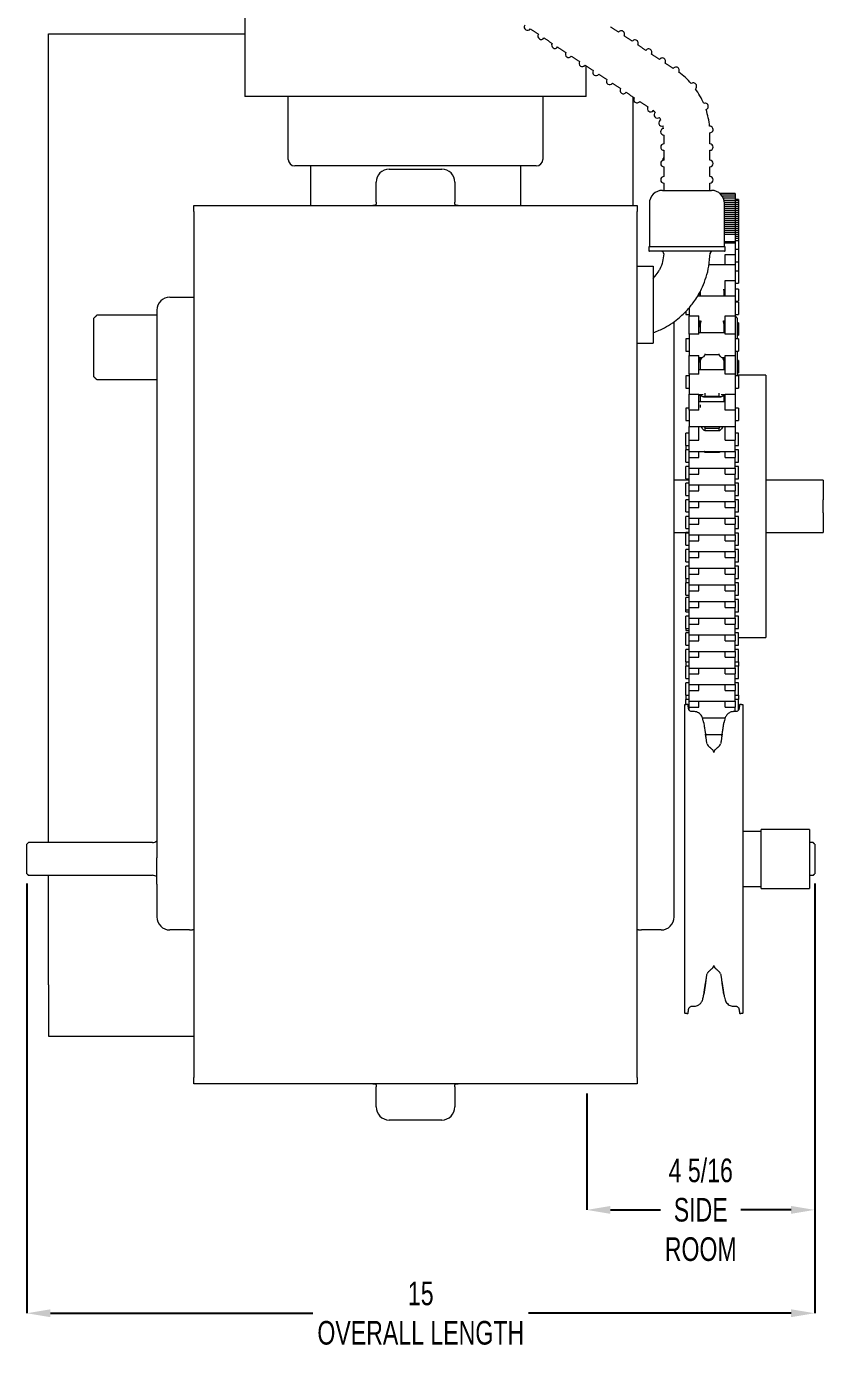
# Model space of a CAD drawing. Header units: inches. Extents: x 2.2 to 25.3, y 6.2 to 20.3.
# Drawn here: x 2.23 to 7.28, y 6.38 to 14.9 of the extents above; entities that cross this region are included whole.
import ezdxf

# ---------------------------------------------------------------- set-up
doc = ezdxf.new("R2010")
doc.units = ezdxf.units.IN
doc.header["$MEASUREMENT"] = 0
doc.header["$PDSIZE"] = -1
doc.layers.add('DIM', color=1, linetype='Continuous')
doc.styles.add('SLDTEXTSTYLE0', font='ARIAL.TTF', dxfattribs={"width": 0.7})
doc.dimstyles.new('SLDDIMSTYLE0', dxfattribs={"dimtxt": 0.15, "dimasz": 0.15, "dimexe": 0, "dimexo": 0.0625, "dimgap": 0.0375, "dimtad": 0, "dimtih": 1, "dimtoh": 1, "dimdec": 3, "dimlfac": 3, "dimrnd": 1e-09, "dimzin": 12, "dimdsep": 46, "dimtxsty": 'SLDTEXTSTYLE0', "dimsah": 1, "dimcen": 0.09, "dimadec": 0, "dimazin": 0, "dimtfac": 1, "dimtdec": 3, "dimtofl": 0, "dimtmove": 0, "dimatfit": 3, "dimfxl": 0, "dimtolj": 1, "dimtzin": 12, "dimarcsym": 0})

# ---------------------------------------------------------------- blocks, each defined once
blk = doc.blocks.new('*D6')
at = {"color": 0, "linetype": 'ByBlock', "lineweight": -2}
for p, q in [((2.2275, 9.4558), (2.2275, 6.727)), ((7.2275, 9.4558), (7.2275, 6.727)), ((2.3775, 6.727), (4.0433, 6.727)), ((7.0775, 6.727), (5.4118, 6.727))]:
    blk.add_line(p, q, dxfattribs=at)
at = {"color": 0, "linetype": 'ByBlock'}
for points in [[(2.2275, 6.727), (2.3775, 6.752), (2.3775, 6.702)], [(7.2275, 6.727), (7.0775, 6.752), (7.0775, 6.702)]]:
    blk.add_solid(points, dxfattribs=at)
at = {"layer": 'DEFPOINTS', "color": 0, "linetype": 'ByBlock'}
for p in [(2.2275, 9.5183), (7.2275, 9.5183)]:
    blk.add_point(p, dxfattribs=at)
at = {"color": 0, "linetype": 'ByBlock', "insert": (4.7275, 6.727), "char_height": 0.15, "attachment_point": 5, "style": 'SLDTEXTSTYLE0'}
blk.add_mtext('15\\POVERALL LENGTH', dxfattribs=at)
blk = doc.blocks.new('*D7')
at = {"color": 0, "linetype": 'ByBlock', "lineweight": -2}
for p, q in [((7.2275, 9.4558), (7.2275, 7.3833)), ((5.7813, 8.1232), (5.7813, 7.3833)), ((5.9313, 7.3833), (6.2501, 7.3833)), ((7.0775, 7.3833), (6.7588, 7.3833))]:
    blk.add_line(p, q, dxfattribs=at)
at = {"color": 0, "linetype": 'ByBlock'}
for points in [[(5.7813, 7.3833), (5.9313, 7.4083), (5.9313, 7.3583)], [(7.2275, 7.3833), (7.0775, 7.4083), (7.0775, 7.3583)]]:
    blk.add_solid(points, dxfattribs=at)
at = {"layer": 'DEFPOINTS', "color": 0, "linetype": 'ByBlock'}
for p in [(7.2275, 9.5183), (5.7813, 8.1857)]:
    blk.add_point(p, dxfattribs=at)
at = {"color": 0, "linetype": 'ByBlock', "insert": (6.5044, 7.3833), "char_height": 0.15, "attachment_point": 5, "style": 'SLDTEXTSTYLE0'}
blk.add_mtext('4 5/16\\PSIDE\\PROOM', dxfattribs=at)

msp = doc.modelspace()

# ---------------------------------------------------------------- linework, layer by layer
at = {"color": 7, "linetype": 'Continuous', "lineweight": 15}
for p, q in [((2.364681, 14.852349), (3.611514, 14.852349)), ((2.364681, 9.716308), (2.364681, 14.852349)), ((5.778181, 14.455516), (3.611514, 14.455516)), ((3.885925, 14.055516), (3.885925, 14.455516)), ((5.502591, 14.455516), (5.502591, 14.055516)), ((6.073014, 14.453217), (6.073014, 13.763299)), ((5.460925, 14.013849), (3.927591, 14.013849)), ((4.028181, 14.013849), (4.028181, 13.763299)), ((4.527491, 13.993299), (4.860825, 13.993299)), ((5.361514, 14.013849), (5.361514, 13.763299)), ((4.444158, 13.783299), (4.444158, 13.909966)), ((4.944158, 13.909966), (4.944158, 13.783299)), ((6.261825, 13.858716), (6.416825, 13.858716)), ((6.416825, 13.858716), (6.571825, 13.858716)), ((6.722514, 13.838754), (6.722514, 13.833551)), ((6.722514, 13.833551), (6.722514, 13.820783)), ((6.722514, 13.820783), (6.722514, 13.808015)), ((6.722514, 13.808015), (6.722514, 13.794385)), ((3.287908, 13.723366), (3.287908, 13.763299)), ((3.287908, 13.763299), (3.327841, 13.763299)), ((3.287908, 13.723366), (3.287908, 8.224199)), ((3.327841, 13.763299), (6.060475, 13.763299)), ((6.060475, 13.763299), (6.100408, 13.763299)), ((6.100408, 13.763299), (6.100408, 13.723366)), ((6.100408, 8.224199), (6.100408, 13.723366)), ((6.722514, 13.795247), (6.722514, 13.781617)), ((6.722514, 13.782479), (6.722514, 13.768849)), ((6.722514, 13.769711), (6.722514, 13.756081)), ((6.722514, 13.756943), (6.722514, 13.743313)), ((6.722514, 13.744175), (6.722514, 13.730545)), ((6.722514, 13.731407), (6.722514, 13.717777)), ((6.722514, 13.718639), (6.722514, 13.705008)), ((6.743181, 13.799587), (6.743181, 13.794385)), ((6.743181, 13.794385), (6.743181, 13.781617)), ((6.743181, 13.781617), (6.743181, 13.768849)), ((6.743181, 13.768849), (6.743181, 13.756081)), ((6.743181, 13.756081), (6.743181, 13.743313)), ((6.743181, 13.743313), (6.743181, 13.730545)), ((6.743181, 13.730545), (6.743181, 13.717777)), ((6.743181, 13.717777), (6.743181, 13.705008)), ((6.722514, 13.705871), (6.722514, 13.692241)), ((6.722514, 13.693103), (6.722514, 13.679473)), ((6.722514, 13.680335), (6.722514, 13.666704)), ((6.722514, 13.667567), (6.722514, 13.653936)), ((6.722514, 13.654799), (6.722514, 13.641168)), ((6.722514, 13.642031), (6.722514, 13.6284)), ((6.743181, 13.705008), (6.743181, 13.692241)), ((6.743181, 13.692241), (6.743181, 13.679473)), ((6.743181, 13.679473), (6.743181, 13.666704)), ((6.743181, 13.666704), (6.743181, 13.653936)), ((6.743181, 13.653936), (6.743181, 13.641168)), ((6.743181, 13.641168), (6.743181, 13.6284)), ((6.722514, 13.629263), (6.722514, 13.615632)), ((6.722514, 13.616495), (6.722514, 13.602864)), ((6.722514, 13.603727), (6.722514, 13.590096)), ((6.722514, 13.590959), (6.722514, 13.577328)), ((6.722514, 13.578191), (6.722514, 13.534793)), ((6.743181, 13.6284), (6.743181, 13.615632)), ((6.743181, 13.615632), (6.743181, 13.602864)), ((6.743181, 13.602864), (6.743181, 13.590096)), ((6.743181, 13.590096), (6.743181, 13.577328)), ((6.743181, 13.577328), (6.743181, 13.56456)), ((6.743181, 13.56456), (6.743181, 13.551792)), ((6.743181, 13.551792), (6.743181, 13.539024)), ((6.178491, 13.502049), (6.655158, 13.502049)), ((6.416825, 13.472049), (6.178491, 13.472049)), ((6.655158, 13.472049), (6.416825, 13.472049)), ((6.659847, 13.534793), (6.722514, 13.534793)), ((6.659847, 13.522212), (6.659847, 13.534793)), ((6.722514, 13.534793), (6.722514, 13.522212)), ((6.722514, 13.522212), (6.722514, 13.450851)), ((6.743181, 13.539024), (6.743181, 13.483046)), ((6.743181, 13.483046), (6.743181, 13.405046)), ((6.201825, 13.376192), (6.201825, 12.888716)), ((6.659847, 13.450851), (6.722514, 13.450851)), ((6.659847, 13.385592), (6.659847, 13.450851)), ((6.722514, 13.450851), (6.722514, 13.385592)), ((6.722514, 13.385592), (6.722514, 13.285326)), ((6.743181, 13.405046), (6.743181, 13.346425)), ((6.743181, 13.346425), (6.743181, 13.268425)), ((6.500181, 13.195998), (6.500181, 13.216683)), ((6.653181, 13.195998), (6.653181, 13.229258)), ((6.659847, 13.285326), (6.722514, 13.285326)), ((6.659847, 13.186702), (6.659847, 13.285326)), ((6.722514, 13.285326), (6.722514, 13.186702)), ((6.743181, 13.231973), (6.743181, 13.153973)), ((3.135825, 13.180349), (3.287908, 13.180349)), ((6.493181, 13.186702), (6.484235, 13.186702)), ((6.493181, 13.186702), (6.493181, 13.20242)), ((6.500181, 13.195998), (6.500181, 13.187195)), ((6.653181, 13.187195), (6.653181, 13.195998)), ((6.722514, 13.186702), (6.659847, 13.186702)), ((6.722514, 13.186702), (6.722514, 13.061078)), ((6.743181, 13.148029), (6.743181, 13.070029)), ((2.653181, 12.67485), (2.653181, 13.046849)), ((3.052491, 13.097016), (3.052491, 12.119549)), ((6.409847, 13.089195), (6.409847, 13.070029)), ((6.430514, 13.112101), (6.430514, 13.061078)), ((6.430514, 13.061078), (6.493181, 13.061078)), ((6.430514, 12.945365), (6.430514, 13.061078)), ((6.493181, 12.945365), (6.493181, 13.061078)), ((6.659847, 13.061078), (6.722514, 13.061078)), ((6.659847, 12.945365), (6.659847, 13.061078)), ((6.722514, 13.061078), (6.722514, 12.945365)), ((6.736514, 13.046849), (6.736514, 12.915256)), ((6.335825, 12.702883), (6.335825, 13.025286)), ((6.500181, 12.99054), (6.500181, 13.030862)), ((6.500181, 12.99054), (6.500181, 12.954423)), ((6.653181, 12.99054), (6.653181, 13.030862)), ((6.653181, 12.954423), (6.653181, 12.99054)), ((6.743181, 13.01709), (6.743181, 12.93909)), ((6.409847, 12.915256), (6.409847, 12.837256)), ((6.493181, 12.945365), (6.430514, 12.945365)), ((6.430514, 12.945365), (6.430514, 12.809075)), ((6.722514, 12.945365), (6.659847, 12.945365)), ((6.722514, 12.945365), (6.722514, 12.809075)), ((6.743181, 12.915256), (6.743181, 12.837256)), ((6.430514, 12.809075), (6.493181, 12.809075)), ((6.430514, 12.692254), (6.430514, 12.809075)), ((6.493181, 12.692254), (6.493181, 12.809075)), ((6.500181, 12.764982), (6.500181, 12.798089)), ((6.531514, 12.813517), (6.531514, 12.8193)), ((6.621847, 12.813517), (6.531514, 12.813517)), ((6.621847, 12.813517), (6.621847, 12.8193)), ((6.653181, 12.764982), (6.653181, 12.798089)), ((6.659847, 12.809075), (6.722514, 12.809075)), ((6.659847, 12.692254), (6.659847, 12.809075)), ((6.722514, 12.809075), (6.722514, 12.692254)), ((6.736514, 12.837256), (6.736514, 12.680253)), ((6.335825, 11.357049), (6.335825, 12.702883)), ((6.500181, 12.764982), (6.500181, 12.71942)), ((6.653181, 12.71942), (6.653181, 12.764982)), ((6.743181, 12.777728), (6.743181, 12.699728)), ((3.052491, 12.654392), (2.673181, 12.654392)), ((6.409847, 12.680253), (6.409847, 12.602253)), ((6.493181, 12.692254), (6.430514, 12.692254)), ((6.430514, 12.692254), (6.430514, 12.56412)), ((6.722514, 12.692254), (6.659847, 12.692254)), ((6.722514, 12.692254), (6.722514, 12.56412)), ((6.743181, 12.680253), (6.743181, 12.602253)), ((6.916848, 12.685683), (6.916848, 12.532506)), ((6.430514, 12.56412), (6.493181, 12.56412)), ((6.430514, 12.462323), (6.430514, 12.56412)), ((6.493181, 12.462323), (6.493181, 12.56412)), ((6.500181, 12.553665), (6.500181, 12.563086)), ((6.500181, 12.553665), (6.500181, 12.51464)), ((6.531514, 12.548307), (6.531514, 12.571232)), ((6.621847, 12.548307), (6.531514, 12.548307)), ((6.621847, 12.548307), (6.621847, 12.571232)), ((6.653181, 12.553665), (6.653181, 12.563086)), ((6.653181, 12.51464), (6.653181, 12.553665)), ((6.659847, 12.56412), (6.722514, 12.56412)), ((6.659847, 12.462323), (6.659847, 12.56412)), ((6.722514, 12.56412), (6.722514, 12.462323)), ((6.916848, 12.532506), (6.916848, 11.019016)), ((6.409847, 12.475473), (6.409847, 12.397473)), ((6.493181, 12.462323), (6.430514, 12.462323)), ((6.430514, 12.462323), (6.430514, 12.358307)), ((6.500181, 12.496452), (6.500181, 12.479292)), ((6.722514, 12.462323), (6.659847, 12.462323)), ((6.722514, 12.462323), (6.722514, 12.358307)), ((6.743181, 12.475473), (6.743181, 12.397473)), ((6.430514, 12.271559), (6.430514, 12.358307)), ((6.493181, 12.271559), (6.493181, 12.358307)), ((6.500181, 12.358307), (6.500181, 12.356032)), ((6.653181, 12.356032), (6.653181, 12.358307)), ((6.659847, 12.271559), (6.659847, 12.358307)), ((6.722514, 12.358307), (6.722514, 12.271559)), ((6.409847, 12.238865), (6.409847, 12.316865)), ((6.430514, 12.271559), (6.493181, 12.271559)), ((6.430514, 12.199698), (6.430514, 12.271559)), ((6.531514, 12.330324), (6.531514, 12.347388)), ((6.531514, 12.347388), (6.621847, 12.347388)), ((6.621847, 12.330324), (6.531514, 12.330324)), ((6.621847, 12.330324), (6.621847, 12.347388)), ((6.659847, 12.271559), (6.722514, 12.271559)), ((6.722514, 12.199698), (6.722514, 12.271559)), ((6.743181, 12.238865), (6.743181, 12.316865)), ((6.409847, 12.238865), (6.409847, 12.211116)), ((6.409847, 12.133116), (6.409847, 12.211116)), ((6.430514, 12.16186), (6.430514, 12.199698)), ((6.493181, 12.16186), (6.493181, 12.199698)), ((6.531514, 12.192754), (6.531514, 12.199698)), ((6.621847, 12.192754), (6.531514, 12.192754)), ((6.621847, 12.192754), (6.621847, 12.199698)), ((6.659847, 12.16186), (6.659847, 12.199698)), ((6.722514, 12.199698), (6.722514, 12.16186)), ((6.743181, 12.133116), (6.743181, 12.211116)), ((3.052491, 12.119549), (3.052491, 10.773716)), ((6.409847, 12.027367), (6.409847, 12.105367)), ((6.430514, 12.16186), (6.493181, 12.16186)), ((6.430514, 12.093949), (6.430514, 12.16186)), ((6.659847, 12.16186), (6.722514, 12.16186)), ((6.722514, 12.093949), (6.722514, 12.16186)), ((6.743181, 12.027367), (6.743181, 12.105367)), ((6.430514, 12.056111), (6.430514, 12.093949)), ((6.430514, 12.056111), (6.493181, 12.056111)), ((6.430514, 11.9882), (6.430514, 12.056111)), ((6.493181, 12.056111), (6.493181, 12.093949)), ((6.659847, 12.056111), (6.659847, 12.093949)), ((6.659847, 12.056111), (6.722514, 12.056111)), ((6.722514, 12.093949), (6.722514, 12.056111)), ((6.722514, 11.9882), (6.722514, 12.056111)), ((7.281347, 12.019016), (7.281347, 11.894016)), ((6.409847, 11.921618), (6.409847, 11.999618)), ((6.430514, 11.950362), (6.430514, 11.9882)), ((6.430514, 11.950362), (6.493181, 11.950362)), ((6.430514, 11.882451), (6.430514, 11.950362)), ((6.493181, 11.950362), (6.493181, 11.9882)), ((6.659847, 11.950362), (6.659847, 11.9882)), ((6.659847, 11.950362), (6.722514, 11.950362)), ((6.722514, 11.9882), (6.722514, 11.950362)), ((6.722514, 11.882451), (6.722514, 11.950362)), ((6.743181, 11.921618), (6.743181, 11.999618)), ((6.409847, 11.815869), (6.409847, 11.893869)), ((6.430514, 11.844613), (6.430514, 11.882451)), ((6.430514, 11.844613), (6.493181, 11.844613)), ((6.430514, 11.776702), (6.430514, 11.844613)), ((6.493181, 11.844613), (6.493181, 11.882451)), ((6.659847, 11.844613), (6.659847, 11.882451)), ((6.659847, 11.844613), (6.722514, 11.844613)), ((6.722514, 11.882451), (6.722514, 11.844613)), ((6.722514, 11.776702), (6.722514, 11.844613)), ((6.743181, 11.815869), (6.743181, 11.893869)), ((7.281347, 11.810683), (7.281347, 11.894016)), ((6.409847, 11.71012), (6.409847, 11.78812)), ((6.430514, 11.738864), (6.430514, 11.776702)), ((6.493181, 11.738864), (6.493181, 11.776702)), ((6.659847, 11.738864), (6.659847, 11.776702)), ((6.722514, 11.776702), (6.722514, 11.738864)), ((6.743181, 11.71012), (6.743181, 11.78812)), ((7.281347, 11.810683), (7.281347, 11.685683)), ((6.409847, 11.685137), (6.409847, 11.682371)), ((6.409847, 11.604371), (6.409847, 11.682371)), ((6.430514, 11.738864), (6.493181, 11.738864)), ((6.430514, 11.670953), (6.430514, 11.738864)), ((6.659847, 11.738864), (6.722514, 11.738864)), ((6.722514, 11.670953), (6.722514, 11.738864)), ((6.743181, 11.604371), (6.743181, 11.682371)), ((6.430514, 11.633115), (6.430514, 11.670953)), ((6.430514, 11.633115), (6.493181, 11.633115)), ((6.430514, 11.565204), (6.430514, 11.633115)), ((6.493181, 11.633115), (6.493181, 11.670953)), ((6.659847, 11.633115), (6.659847, 11.670953)), ((6.659847, 11.633115), (6.722514, 11.633115)), ((6.722514, 11.670953), (6.722514, 11.633115)), ((6.722514, 11.565204), (6.722514, 11.633115)), ((6.409847, 11.498622), (6.409847, 11.576622)), ((6.430514, 11.527366), (6.430514, 11.565204)), ((6.430514, 11.527366), (6.493181, 11.527366)), ((6.430514, 11.459455), (6.430514, 11.527366)), ((6.493181, 11.527366), (6.493181, 11.565204)), ((6.659847, 11.527366), (6.659847, 11.565204)), ((6.659847, 11.527366), (6.722514, 11.527366)), ((6.722514, 11.565204), (6.722514, 11.527366)), ((6.722514, 11.459455), (6.722514, 11.527366)), ((6.743181, 11.498622), (6.743181, 11.576622)), ((6.409847, 11.392873), (6.409847, 11.470873)), ((6.430514, 11.421617), (6.430514, 11.459455)), ((6.430514, 11.421617), (6.493181, 11.421617)), ((6.430514, 11.353706), (6.430514, 11.421617)), ((6.493181, 11.421617), (6.493181, 11.459455)), ((6.659847, 11.421617), (6.659847, 11.459455)), ((6.659847, 11.421617), (6.722514, 11.421617)), ((6.722514, 11.459455), (6.722514, 11.421617)), ((6.722514, 11.353706), (6.722514, 11.421617)), ((6.743181, 11.392873), (6.743181, 11.470873)), ((6.335825, 10.611598), (6.335825, 11.357049)), ((6.409847, 11.392873), (6.409847, 11.365124)), ((6.409847, 11.287124), (6.409847, 11.365124)), ((6.430514, 11.315868), (6.430514, 11.353706)), ((6.493181, 11.315868), (6.493181, 11.353706)), ((6.659847, 11.315868), (6.659847, 11.353706)), ((6.722514, 11.353706), (6.722514, 11.315868)), ((6.743181, 11.287124), (6.743181, 11.365124)), ((6.409847, 11.195493), (6.409847, 11.273493)), ((6.430514, 11.315868), (6.493181, 11.315868)), ((6.430514, 11.264159), (6.430514, 11.315868)), ((6.430514, 11.142208), (6.430514, 11.264159)), ((6.493181, 11.210119), (6.493181, 11.247957)), ((6.659847, 11.315868), (6.722514, 11.315868)), ((6.659847, 11.210119), (6.659847, 11.247957)), ((6.722514, 11.247957), (6.722514, 11.315868)), ((6.722514, 11.247957), (6.722514, 11.210119)), ((6.743181, 11.181375), (6.743181, 11.259375)), ((6.409847, 11.181375), (6.409847, 11.195493)), ((6.430514, 11.210119), (6.493181, 11.210119)), ((6.659847, 11.210119), (6.722514, 11.210119)), ((6.722514, 11.142208), (6.722514, 11.210119)), ((6.409847, 11.075626), (6.409847, 11.153626)), ((6.409847, 11.075626), (6.409847, 11.063306)), ((6.430514, 11.10437), (6.430514, 11.142208)), ((6.430514, 11.10437), (6.493181, 11.10437)), ((6.430514, 11.036459), (6.430514, 11.10437)), ((6.493181, 11.10437), (6.493181, 11.142208)), ((6.659847, 11.10437), (6.659847, 11.142208)), ((6.659847, 11.10437), (6.722514, 11.10437)), ((6.722514, 11.142208), (6.722514, 11.10437)), ((6.722514, 11.036459), (6.722514, 11.10437)), ((6.743181, 11.075626), (6.743181, 11.153626)), ((6.409847, 10.969877), (6.409847, 11.047877)), ((6.430514, 10.998621), (6.430514, 11.036459)), ((6.430514, 10.998621), (6.493181, 10.998621)), ((6.430514, 10.93071), (6.430514, 10.998621)), ((6.493181, 10.998621), (6.493181, 11.036459)), ((6.659847, 10.998621), (6.659847, 11.036459)), ((6.659847, 10.998621), (6.722514, 10.998621)), ((6.722514, 11.036459), (6.722514, 10.998621)), ((6.722514, 10.93071), (6.722514, 10.998621)), ((6.743181, 10.969877), (6.743181, 11.047877)), ((6.409847, 10.864128), (6.409847, 10.942128)), ((6.430514, 10.892872), (6.430514, 10.93071)), ((6.493181, 10.892872), (6.493181, 10.93071)), ((6.659847, 10.892872), (6.659847, 10.93071)), ((6.722514, 10.93071), (6.722514, 10.892872)), ((6.743181, 10.864128), (6.743181, 10.942128)), ((6.409847, 10.864128), (6.409847, 10.836379)), ((6.409847, 10.758379), (6.409847, 10.836379)), ((6.430514, 10.892872), (6.493181, 10.892872)), ((6.430514, 10.824961), (6.430514, 10.892872)), ((6.430514, 10.787123), (6.430514, 10.824961)), ((6.493181, 10.787123), (6.493181, 10.824961)), ((6.659847, 10.892872), (6.722514, 10.892872)), ((6.659847, 10.787123), (6.659847, 10.824961)), ((6.722514, 10.824961), (6.722514, 10.892872)), ((6.722514, 10.824961), (6.722514, 10.787123)), ((6.743181, 10.864128), (6.743181, 10.836379)), ((6.743181, 10.758379), (6.743181, 10.836379)), ((3.052491, 10.773716), (3.052491, 9.828016)), ((6.430514, 10.787123), (6.493181, 10.787123)), ((6.430514, 10.719212), (6.430514, 10.787123)), ((6.659847, 10.787123), (6.722514, 10.787123)), ((6.722514, 10.719212), (6.722514, 10.787123)), ((6.409847, 10.65263), (6.409847, 10.73063)), ((6.409847, 10.65263), (6.409847, 10.624881)), ((6.430514, 10.681374), (6.430514, 10.719212)), ((6.430514, 10.681374), (6.493181, 10.681374)), ((6.430514, 10.613463), (6.430514, 10.681374)), ((6.493181, 10.681374), (6.493181, 10.719212)), ((6.659847, 10.681374), (6.659847, 10.719212)), ((6.659847, 10.681374), (6.722514, 10.681374)), ((6.722514, 10.719212), (6.722514, 10.681374)), ((6.722514, 10.613463), (6.722514, 10.681374)), ((6.743181, 10.65263), (6.743181, 10.73063)), ((6.743181, 10.65263), (6.743181, 10.624881)), ((6.335825, 9.244683), (6.335825, 10.611598)), ((6.401947, 10.590585), (6.401947, 8.696959)), ((6.409847, 10.591836), (6.409847, 10.624881)), ((6.430514, 10.575625), (6.430514, 10.613463)), ((6.430514, 10.575625), (6.493181, 10.575625)), ((6.430514, 10.557477), (6.430514, 10.575625)), ((6.493181, 10.575625), (6.493181, 10.613463)), ((6.659847, 10.575625), (6.659847, 10.613463)), ((6.659847, 10.575625), (6.722514, 10.575625)), ((6.722514, 10.613463), (6.722514, 10.575625)), ((6.722514, 10.548017), (6.722514, 10.575625)), ((6.743181, 10.555878), (6.743181, 10.624881)), ((6.773081, 8.63403), (6.773081, 10.590585)), ((3.052491, 9.828016), (3.052491, 9.619683)), ((6.888181, 9.424808), (6.888181, 9.799808)), ((7.194181, 9.799808), (7.194181, 9.424808)), ((2.227514, 9.518308), (2.227514, 9.706308)), ((7.227514, 9.706308), (7.227514, 9.518308)), ((3.052491, 9.453016), (3.052491, 9.619683)), ((2.364681, 8.819016), (2.364681, 9.508308)), ((3.052491, 9.453016), (3.052491, 9.244683)), ((3.259291, 9.16135), (3.135825, 9.16135)), ((3.259291, 9.16135), (3.279291, 9.16135)), ((3.287908, 9.16135), (3.279291, 9.16135)), ((6.109025, 9.16135), (6.100408, 9.16135)), ((6.109025, 9.16135), (6.129025, 9.16135)), ((6.252491, 9.16135), (6.129025, 9.16135)), ((2.364681, 8.812618), (2.364681, 8.819016)), ((2.364681, 8.812618), (2.364681, 8.485695)), ((6.401947, 8.696959), (6.401947, 8.63403)), ((3.287908, 8.184266), (3.287908, 8.224199)), ((3.327841, 8.184266), (3.287908, 8.184266)), ((6.060475, 8.184266), (3.327841, 8.184266)), ((6.100408, 8.184266), (6.060475, 8.184266)), ((6.100408, 8.224199), (6.100408, 8.184266)), ((4.444158, 8.037599), (4.444158, 8.164266)), ((4.944158, 8.164266), (4.944158, 8.037599)), ((4.860825, 7.954266), (4.527491, 7.954266))]:
    msp.add_line(p, q, dxfattribs=at)
for centre, radius, start, end in [((5.405112, 14.895687), 0.020833, 146.4764895, 326.4764895), ((5.491951, 14.838157), 0.020833, 146.4764895, 326.4764895), ((6.000391, 14.851192), 0.020833, 326.4764895, 146.4764895), ((5.578791, 14.780628), 0.020833, 146.4764895, 326.4764895), ((6.08723, 14.793663), 0.020833, 326.4764895, 146.4764895), ((6.17407, 14.736134), 0.020833, 326.4764895, 146.4764895), ((5.66563, 14.723099), 0.020833, 146.4764895, 326.4764895), ((5.75247, 14.66557), 0.020833, 146.4764895, 326.4764895), ((6.260909, 14.678605), 0.020833, 326.4764895, 146.4764895), ((5.839309, 14.608041), 0.020833, 146.4764895, 326.4764895), ((6.347749, 14.621075), 0.020833, 326.4764895, 146.4764895), ((6.083491, 14.221364), 0.479167, 41.1449908, 54.0281566), ((5.926149, 14.550512), 0.020833, 146.4764895, 326.4764895), ((6.012988, 14.492983), 0.020833, 146.4764895, 326.4764895), ((6.457713, 14.520628), 0.020833, 308.6491551, 128.6491551), ((6.083491, 14.221364), 0.479167, 23.2613411, 36.1546271), ((6.099828, 14.435454), 0.020833, 146.4764895, 326.4764895), ((6.531594, 14.391084), 0.020833, 290.744224, 110.744224), ((6.186667, 14.377925), 0.020833, 146.4764895, 323.4282126), ((6.083491, 14.221364), 0.1875, 44.9543985, 50.3208084), ((6.229926, 14.338468), 0.020833, 128.6491551, 308.6491551), ((6.083491, 14.221364), 0.1875, 27.1042033, 32.3957828), ((6.083491, 14.221364), 0.479167, 5.338124, 18.2535486), ((6.258836, 14.287776), 0.020833, 113.9289625, 287.5594854), ((6.270761, 14.230652), 0.020833, 96.0240314, 270.6330386), ((6.083491, 14.221364), 0.1875, 9.1887988, 14.4921841), ((6.56207, 14.2451), 0.020833, 272.8392929, 92.8392929), ((6.270991, 14.133716), 0.020833, 90, 270), ((6.083491, 14.221364), 0.479167, 0, 0.3482205), ((6.562658, 14.133716), 0.020833, 270, 90), ((3.927591, 14.055516), 0.041667, 180, 270), ((4.527491, 13.909966), 0.083333, 90, 180), ((4.860825, 13.909966), 0.083333, 0, 90), ((5.460925, 14.055516), 0.041667, 270, 0), ((6.270991, 14.029549), 0.020833, 90, 270), ((6.562658, 14.029549), 0.020833, 270, 90), ((6.270991, 13.925383), 0.020833, 90, 270), ((6.562658, 13.925383), 0.020833, 270, 90), ((6.261825, 13.775383), 0.083333, 90, 180), ((6.571825, 13.775383), 0.083333, 0, 90), ((6.178491, 13.498716), 0.003333, 90, 180), ((6.178491, 13.475383), 0.003333, 180, 270), ((6.253022, 13.455383), 0.016667, 356.6300272, 89.9999917), ((6.57996, 13.455383), 0.016667, 90.0000114, 178.5194011), ((6.655158, 13.498716), 0.003333, 0, 90), ((6.655158, 13.475383), 0.003333, 270, 0), ((3.135825, 13.097016), 0.083333, 90, 180), ((6.564946, 10.346302), 0.020833, 189, 228.3263491), ((6.610083, 10.346302), 0.020833, 311.6736509, 351), ((6.566681, 10.288974), 0.020833, 0, 48.3263491), ((6.608347, 10.288974), 0.020833, 131.6736509, 180), ((3.024763, 9.757974), 0.041667, 270, 311.7194111), ((3.024763, 9.466641), 0.041667, 48.2805889, 90), ((3.135825, 9.244683), 0.083333, 180, 270), ((6.252491, 9.244683), 0.083333, 270, 0), ((6.564946, 8.878314), 0.020833, 131.6736509, 171), ((6.566681, 8.935641), 0.020833, 311.6736509, 0), ((6.608347, 8.935641), 0.020833, 180, 228.3263491), ((6.610083, 8.878314), 0.020833, 9, 48.3263491), ((4.527491, 8.037599), 0.083333, 180, 270), ((4.860825, 8.037599), 0.083333, 270, 0)]:
    msp.add_arc(centre, radius, start, end, dxfattribs=at)
for points in [[(3.611514, 15.251183), (3.611514, 14.455516)], [(5.42248, 14.884181), (5.474584, 14.849663)], [(5.509319, 14.826652), (5.561423, 14.792134)], [(5.983023, 14.862698), (5.930919, 14.897215)], [(6.069862, 14.805169), (6.017759, 14.839686)], [(5.596159, 14.769122), (5.648263, 14.734605)], [(6.156702, 14.747639), (6.104598, 14.782157)], [(5.682998, 14.711593), (5.735102, 14.677076)], [(5.769838, 14.654064), (5.821942, 14.619547)], [(6.243541, 14.69011), (6.191438, 14.724628)], [(6.330381, 14.632581), (6.278277, 14.667099)], [(5.778181, 14.455516), (5.778181, 14.648537)], [(5.856677, 14.596535), (5.908781, 14.562018)], [(5.943517, 14.539006), (5.995621, 14.504489)], [(6.030356, 14.481477), (6.08246, 14.44696)], [(6.117196, 14.423948), (6.1693, 14.389431)], [(6.270991, 14.209875), (6.270991, 14.15455)], [(6.562658, 14.15455), (6.562658, 14.221364)], [(6.263681, 14.054756), (6.270991, 14.066546)], [(6.270991, 14.112883), (6.270991, 14.050383)], [(6.562658, 14.050383), (6.562658, 14.112883)], [(6.270991, 14.008716), (6.270991, 13.946216)], [(6.562658, 13.946216), (6.562658, 14.008716)], [(6.270991, 13.904549), (6.270991, 13.858716)], [(6.562658, 13.858716), (6.562658, 13.904549)], [(6.722514, 13.838754), (6.625941, 13.838754)], [(6.722514, 13.833551), (6.631498, 13.833551)], [(6.722514, 13.820783), (6.641705, 13.820783)], [(6.722514, 13.808015), (6.648503, 13.808015)], [(6.178491, 13.775383), (6.178491, 13.502049)], [(6.722514, 13.795247), (6.652756, 13.795247)], [(6.722514, 13.782479), (6.654855, 13.782479)], [(6.655158, 13.502049), (6.655158, 13.775383)], [(6.722514, 13.769711), (6.655158, 13.769711)], [(6.722514, 13.756943), (6.655158, 13.756943)], [(6.722514, 13.744175), (6.655158, 13.744175)], [(6.722514, 13.731407), (6.655158, 13.731407)], [(6.722514, 13.718639), (6.655158, 13.718639)], [(6.743181, 13.799587), (6.722514, 13.799587)], [(6.743181, 13.794385), (6.722514, 13.794385)], [(6.743181, 13.781617), (6.722514, 13.781617)], [(6.743181, 13.768849), (6.722514, 13.768849)], [(6.743181, 13.756081), (6.722514, 13.756081)], [(6.743181, 13.743313), (6.722514, 13.743313)], [(6.743181, 13.730545), (6.722514, 13.730545)], [(6.743181, 13.717777), (6.722514, 13.717777)], [(6.722514, 13.705871), (6.655158, 13.705871)], [(6.722514, 13.693103), (6.655158, 13.693103)], [(6.722514, 13.680335), (6.655158, 13.680335)], [(6.722514, 13.667567), (6.655158, 13.667567)], [(6.722514, 13.654799), (6.655158, 13.654799)], [(6.722514, 13.642031), (6.655158, 13.642031)], [(6.743181, 13.705008), (6.722514, 13.705008)], [(6.743181, 13.692241), (6.722514, 13.692241)], [(6.743181, 13.679473), (6.722514, 13.679473)], [(6.743181, 13.666704), (6.722514, 13.666704)], [(6.743181, 13.653936), (6.722514, 13.653936)], [(6.743181, 13.641168), (6.722514, 13.641168)], [(6.722514, 13.629263), (6.655158, 13.629263)], [(6.722514, 13.616495), (6.655332, 13.616495)], [(6.722514, 13.603727), (6.655523, 13.603727)], [(6.722514, 13.590959), (6.655713, 13.590959)], [(6.722514, 13.578191), (6.6559, 13.578191)], [(6.743181, 13.6284), (6.722514, 13.6284)], [(6.743181, 13.615632), (6.722514, 13.615632)], [(6.743181, 13.602864), (6.722514, 13.602864)], [(6.743181, 13.590096), (6.722514, 13.590096)], [(6.743181, 13.577328), (6.722514, 13.577328)], [(6.743181, 13.56456), (6.722514, 13.56456)], [(6.743181, 13.551792), (6.722514, 13.551792)], [(6.175158, 13.498716), (6.175158, 13.475383)], [(6.722514, 13.522212), (6.655158, 13.522212)], [(6.658491, 13.475383), (6.658491, 13.498716)], [(6.743181, 13.539024), (6.722514, 13.539024)], [(6.743181, 13.483046), (6.722514, 13.483046)], [(6.100408, 13.376192), (6.201825, 13.376192)], [(6.722514, 13.385592), (6.556386, 13.385592)], [(6.722514, 13.405046), (6.743181, 13.405046)], [(6.743181, 13.346425), (6.722514, 13.346425)], [(6.500666, 13.21682), (6.500181, 13.195998)], [(6.652695, 13.21682), (6.651632, 13.230319)], [(6.652579, 13.229258), (6.659847, 13.229258)], [(6.722514, 13.268425), (6.743181, 13.268425)], [(6.743181, 13.231973), (6.722514, 13.231973)], [(6.659847, 13.187195), (6.493181, 13.187195)], [(6.722514, 13.153973), (6.743181, 13.153973)], [(6.743181, 13.148029), (6.722514, 13.148029)], [(2.673181, 13.066849), (2.653181, 13.046849)], [(3.052491, 13.066849), (2.673181, 13.066849)], [(6.409847, 13.070029), (6.430514, 13.070029)], [(6.722514, 13.070029), (6.743181, 13.070029)], [(6.736514, 13.046849), (6.722514, 13.060849)], [(6.493181, 13.030862), (6.503954, 13.030862)], [(6.659847, 12.954423), (6.493181, 12.954423)], [(6.500666, 13.008027), (6.500181, 12.99054)], [(6.505284, 13.029651), (6.500666, 13.008027)], [(6.652695, 13.008027), (6.648078, 13.029651)], [(6.649408, 13.030862), (6.659847, 13.030862)], [(6.743181, 13.01709), (6.736514, 13.01709)], [(6.100408, 12.888716), (6.201825, 12.888716)], [(6.430514, 12.915256), (6.409847, 12.915256)], [(6.743181, 12.915256), (6.722514, 12.915256)], [(6.736514, 12.93909), (6.743181, 12.93909)], [(6.409847, 12.837256), (6.430514, 12.837256)], [(6.493181, 12.798089), (6.510485, 12.798089)], [(6.507754, 12.792062), (6.500666, 12.776472)], [(6.512583, 12.795285), (6.507754, 12.792062)], [(6.645607, 12.792062), (6.640779, 12.795285)], [(6.642877, 12.798089), (6.659847, 12.798089)], [(6.652695, 12.776472), (6.645607, 12.792062)], [(6.722514, 12.837256), (6.743181, 12.837256)], [(6.659847, 12.71942), (6.493181, 12.71942)], [(6.500666, 12.776472), (6.500181, 12.764982)], [(6.743181, 12.777728), (6.736514, 12.777728)], [(6.736514, 12.699728), (6.743181, 12.699728)], [(2.673181, 12.654392), (2.653181, 12.67485)], [(6.430514, 12.680253), (6.409847, 12.680253)], [(6.743181, 12.680253), (6.722514, 12.680253)], [(6.916848, 12.685683), (6.736514, 12.685683)], [(6.409847, 12.602253), (6.430514, 12.602253)], [(6.493181, 12.563086), (6.519678, 12.563086)], [(6.500666, 12.557408), (6.500181, 12.553665)], [(6.507754, 12.553019), (6.501818, 12.556694)], [(6.512583, 12.549252), (6.507754, 12.553019)], [(6.522251, 12.546341), (6.631076, 12.546341)], [(6.633683, 12.563086), (6.659847, 12.563086)], [(6.645607, 12.553019), (6.640779, 12.549252)], [(6.651543, 12.556694), (6.645607, 12.553019)], [(6.722514, 12.602253), (6.743181, 12.602253)], [(6.430514, 12.475473), (6.409847, 12.475473)], [(6.659847, 12.51464), (6.493181, 12.51464)], [(6.743181, 12.475473), (6.722514, 12.475473)], [(6.409847, 12.397473), (6.430514, 12.397473)], [(6.430514, 12.358307), (6.722514, 12.358307)], [(6.509866, 12.356032), (6.493181, 12.356032)], [(6.512583, 12.3503), (6.508787, 12.358307)], [(6.621847, 12.347388), (6.626418, 12.358307)], [(6.644574, 12.358307), (6.640779, 12.3503)], [(6.659847, 12.356032), (6.643496, 12.356032)], [(6.722514, 12.397473), (6.743181, 12.397473)], [(6.430514, 12.316865), (6.409847, 12.316865)], [(6.743181, 12.316865), (6.722514, 12.316865)], [(6.409847, 12.238865), (6.430514, 12.238865)], [(6.430514, 12.211116), (6.409847, 12.211116)], [(6.430514, 12.199698), (6.722514, 12.199698)], [(6.531514, 12.192754), (6.527018, 12.199984)], [(6.722514, 12.238865), (6.743181, 12.238865)], [(6.743181, 12.211116), (6.722514, 12.211116)], [(6.409847, 12.133116), (6.430514, 12.133116)], [(6.430514, 12.105367), (6.409847, 12.105367)], [(6.722514, 12.133116), (6.743181, 12.133116)], [(6.743181, 12.105367), (6.722514, 12.105367)], [(6.430514, 12.019016), (6.335825, 12.019016)], [(6.409847, 12.027367), (6.430514, 12.027367)], [(6.430514, 12.093949), (6.722514, 12.093949)], [(6.722514, 12.027367), (6.743181, 12.027367)], [(7.281347, 12.019016), (6.916848, 12.019016)], [(6.430514, 11.999618), (6.409847, 11.999618)], [(6.430514, 11.9882), (6.722514, 11.9882)], [(6.743181, 11.999618), (6.722514, 11.999618)], [(6.409847, 11.921618), (6.430514, 11.921618)], [(6.430514, 11.893869), (6.409847, 11.893869)], [(6.430514, 11.882451), (6.722514, 11.882451)], [(6.722514, 11.921618), (6.743181, 11.921618)], [(6.743181, 11.893869), (6.722514, 11.893869)], [(6.409847, 11.815869), (6.430514, 11.815869)], [(6.430514, 11.78812), (6.409847, 11.78812)], [(6.430514, 11.776702), (6.722514, 11.776702)], [(6.722514, 11.815869), (6.743181, 11.815869)], [(6.743181, 11.78812), (6.722514, 11.78812)], [(6.335825, 11.685683), (6.430514, 11.685683)], [(6.409847, 11.71012), (6.430514, 11.71012)], [(6.430514, 11.685137), (6.409847, 11.685137)], [(6.430514, 11.682371), (6.409847, 11.682371)], [(6.722514, 11.71012), (6.743181, 11.71012)], [(6.743181, 11.682371), (6.722514, 11.682371)], [(6.916848, 11.685683), (7.281347, 11.685683)], [(6.409847, 11.604371), (6.430514, 11.604371)], [(6.430514, 11.670953), (6.722514, 11.670953)], [(6.722514, 11.604371), (6.743181, 11.604371)], [(6.430514, 11.576622), (6.409847, 11.576622)], [(6.430514, 11.565204), (6.722514, 11.565204)], [(6.743181, 11.576622), (6.722514, 11.576622)], [(6.409847, 11.498622), (6.430514, 11.498622)], [(6.430514, 11.470873), (6.409847, 11.470873)], [(6.430514, 11.459455), (6.722514, 11.459455)], [(6.722514, 11.498622), (6.743181, 11.498622)], [(6.743181, 11.470873), (6.722514, 11.470873)], [(6.409847, 11.392873), (6.430514, 11.392873)], [(6.430514, 11.365124), (6.409847, 11.365124)], [(6.430514, 11.353706), (6.722514, 11.353706)], [(6.722514, 11.392873), (6.743181, 11.392873)], [(6.743181, 11.365124), (6.722514, 11.365124)], [(6.409847, 11.287124), (6.430514, 11.287124)], [(6.430514, 11.273493), (6.409847, 11.273493)], [(6.430514, 11.247957), (6.722514, 11.247957)], [(6.722514, 11.287124), (6.743181, 11.287124)], [(6.743181, 11.259375), (6.722514, 11.259375)], [(6.409847, 11.195493), (6.430514, 11.195493)], [(6.409847, 11.181375), (6.430514, 11.181375)], [(6.722514, 11.181375), (6.743181, 11.181375)], [(6.430514, 11.153626), (6.409847, 11.153626)], [(6.409847, 11.075626), (6.430514, 11.075626)], [(6.430514, 11.142208), (6.722514, 11.142208)], [(6.743181, 11.153626), (6.722514, 11.153626)], [(6.722514, 11.075626), (6.743181, 11.075626)], [(6.409847, 11.063306), (6.430514, 11.063306)], [(6.430514, 11.047877), (6.409847, 11.047877)], [(6.430514, 11.036459), (6.722514, 11.036459)], [(6.743181, 11.047877), (6.722514, 11.047877)], [(6.743181, 11.019016), (6.916848, 11.019016)], [(6.409847, 10.969877), (6.430514, 10.969877)], [(6.430514, 10.942128), (6.409847, 10.942128)], [(6.430514, 10.93071), (6.722514, 10.93071)], [(6.722514, 10.969877), (6.743181, 10.969877)], [(6.743181, 10.942128), (6.722514, 10.942128)], [(6.409847, 10.864128), (6.430514, 10.864128)], [(6.430514, 10.836379), (6.409847, 10.836379)], [(6.430514, 10.824961), (6.722514, 10.824961)], [(6.722514, 10.864128), (6.743181, 10.864128)], [(6.743181, 10.836379), (6.722514, 10.836379)], [(6.409847, 10.758379), (6.430514, 10.758379)], [(6.722514, 10.758379), (6.743181, 10.758379)], [(6.430514, 10.73063), (6.409847, 10.73063)], [(6.409847, 10.65263), (6.430514, 10.65263)], [(6.430514, 10.719212), (6.722514, 10.719212)], [(6.743181, 10.73063), (6.722514, 10.73063)], [(6.722514, 10.65263), (6.743181, 10.65263)], [(6.423347, 10.593974), (6.401947, 10.590585)], [(6.430514, 10.624881), (6.409847, 10.624881)], [(6.428025, 10.564016), (6.423347, 10.593974)], [(6.430514, 10.613463), (6.722514, 10.613463)], [(6.743181, 10.624881), (6.722514, 10.624881)], [(6.751681, 10.593974), (6.746932, 10.563702)], [(6.773081, 10.590585), (6.751681, 10.593974)], [(6.462671, 10.548017), (6.448257, 10.548017)], [(6.515871, 10.507714), (6.659283, 10.507714)], [(6.522441, 10.48055), (6.523906, 10.471353)], [(6.651122, 10.471353), (6.652587, 10.48055)], [(6.726749, 10.548017), (6.712357, 10.548017)], [(6.544369, 10.343043), (6.534352, 10.406289)], [(6.535036, 10.401965), (6.639992, 10.401965)], [(6.640908, 10.407749), (6.630659, 10.343043)], [(6.580533, 10.304536), (6.551094, 10.33074)], [(6.623934, 10.33074), (6.594496, 10.304536)], [(6.586215, 10.296216), (6.588813, 10.296216)], [(7.194181, 9.799808), (6.888181, 9.799808)], [(2.237514, 9.716308), (2.227514, 9.706308)], [(3.024763, 9.716308), (2.237514, 9.716308)], [(6.888181, 9.786808), (6.773081, 9.786808)], [(7.217514, 9.716308), (7.194181, 9.716308)], [(7.227514, 9.706308), (7.217514, 9.716308)], [(2.227514, 9.518308), (2.237514, 9.508308)], [(2.237514, 9.508308), (3.024763, 9.508308)], [(7.194181, 9.508308), (7.217514, 9.508308)], [(7.217514, 9.508308), (7.227514, 9.518308)], [(6.773081, 9.437808), (6.888181, 9.437808)], [(6.888181, 9.424808), (7.194181, 9.424808)], [(6.534352, 8.818327), (6.544369, 8.881573)], [(6.551094, 8.893875), (6.580533, 8.92008)], [(6.594496, 8.92008), (6.623934, 8.893875)], [(6.630659, 8.881573), (6.640908, 8.816867)], [(6.522441, 8.744066), (6.523906, 8.753262)], [(6.651122, 8.753262), (6.652587, 8.744066)], [(6.401947, 8.63403), (6.423347, 8.630641)], [(6.423347, 8.630641), (6.428105, 8.660681)], [(6.448257, 8.676598), (6.462671, 8.676598)], [(6.712357, 8.676598), (6.726749, 8.676598)], [(6.746928, 8.660648), (6.751681, 8.630641)], [(6.751681, 8.630641), (6.773081, 8.63403)], [(2.364681, 8.485695), (3.287908, 8.485695)]]:
    msp.add_open_spline(points, degree=1, dxfattribs=at)
for points, knots in [([(6.263681, 14.054756), (6.266344, 14.056813), (6.269629, 14.059351), (6.271658, 14.062054), (6.272042, 14.062566)], [0, 0, 0, 0, 0.810523341, 1, 1, 1, 1]), ([(4.444158, 13.783299), (4.444164, 13.781071), (4.444176, 13.776612), (4.443908, 13.770738), (4.442487, 13.766568), (4.439568, 13.764366), (4.435483, 13.763475), (4.430269, 13.763285), (4.426256, 13.763295), (4.424158, 13.763299)], [0, 0, 0, 0, 0.15688066, 0.31393358, 0.46453173, 0.59463442, 0.7173537, 0.85229861, 1, 1, 1, 1]), ([(4.964158, 13.763299), (4.96193, 13.763294), (4.957471, 13.763282), (4.951596, 13.76355), (4.947427, 13.764971), (4.945224, 13.76789), (4.944334, 13.771975), (4.944144, 13.777189), (4.944153, 13.781202), (4.944158, 13.783299)], [0, 0, 0, 0, 0.15688462, 0.31393059, 0.4645294, 0.59463327, 0.71735007, 0.85229779, 1, 1, 1, 1]), ([(6.269289, 13.454444), (6.267483, 13.438336), (6.263724, 13.404813), (6.248113, 13.361449), (6.231806, 13.337216), (6.200897, 13.299069)], [0, 0, 0, 0, 0.35694542, 0.74287405, 1, 1, 1, 1]), ([(6.201541, 12.953087), (6.230669, 12.965474), (6.271579, 12.982773), (6.324503, 13.015627), (6.366815, 13.047922), (6.399464, 13.077887), (6.424451, 13.10437), (6.446284, 13.130439), (6.468641, 13.160674), (6.493192, 13.199753), (6.518179, 13.24901), (6.540728, 13.309178), (6.558451, 13.380527), (6.56168, 13.432312), (6.563388, 13.459707)], [0, 0, 0, 0, 0.10866939, 0.20370826, 0.28511054, 0.35287083, 0.40698468, 0.45222164, 0.50897124, 0.57954695, 0.66394385, 0.76215616, 0.87417749, 1, 1, 1, 1]), ([(6.653181, 13.195998), (6.653162, 13.200231), (6.65313, 13.207328), (6.65282, 13.21409), (6.652695, 13.21682)], [0, 0, 0, 0, 0.59640545, 1, 1, 1, 1]), ([(6.653181, 12.99054), (6.653162, 12.994253), (6.65313, 13.000478), (6.65282, 13.005856), (6.652695, 13.008027)], [0, 0, 0, 0, 0.596425249, 1, 1, 1, 1]), ([(6.531514, 12.813517), (6.527949, 12.809339), (6.520936, 12.801121), (6.515336, 12.797209), (6.512583, 12.795285)], [0, 0, 0, 0, 0.50837312, 1, 1, 1, 1]), ([(6.640779, 12.795285), (6.638269, 12.797052), (6.633171, 12.800641), (6.626345, 12.807997), (6.622459, 12.812766), (6.621847, 12.813517)], [0, 0, 0, 0, 0.44957825, 0.91337329, 1, 1, 1, 1]), ([(6.653181, 12.764982), (6.653162, 12.76761), (6.65313, 12.772015), (6.65282, 12.77519), (6.652695, 12.776472)], [0, 0, 0, 0, 0.59643379, 1, 1, 1, 1]), ([(6.531514, 12.548307), (6.527949, 12.547244), (6.520936, 12.545151), (6.515336, 12.5479), (6.512583, 12.549252)], [0, 0, 0, 0, 0.50837312, 1, 1, 1, 1]), ([(6.640779, 12.549252), (6.638269, 12.548032), (6.633171, 12.545555), (6.626346, 12.54661), (6.622459, 12.548077), (6.621847, 12.548307)], [0, 0, 0, 0, 0.4495734, 0.91336341, 1, 1, 1, 1]), ([(6.653181, 12.553665), (6.653162, 12.554807), (6.65313, 12.556721), (6.65282, 12.55721), (6.652695, 12.557408)], [0, 0, 0, 0, 0.59643205, 1, 1, 1, 1]), ([(6.526902, 12.358307), (6.527802, 12.356111), (6.529281, 12.352501), (6.530886, 12.348827), (6.531514, 12.347388)], [0, 0, 0, 0, 0.608206628, 1, 1, 1, 1]), ([(6.531514, 12.330324), (6.527618, 12.332789), (6.520615, 12.337218), (6.515051, 12.34628), (6.512583, 12.3503)], [0, 0, 0, 0, 0.55637405, 1, 1, 1, 1]), ([(6.640779, 12.3503), (6.638276, 12.34629), (6.633192, 12.338143), (6.62637, 12.332725), (6.622476, 12.330658), (6.621847, 12.330324)], [0, 0, 0, 0, 0.44842345, 0.91095192, 1, 1, 1, 1]), ([(6.626524, 12.199984), (6.625603, 12.198364), (6.624103, 12.195725), (6.622476, 12.193582), (6.621847, 12.192754)], [0, 0, 0, 0, 0.61369854, 1, 1, 1, 1]), ([(6.448288, 10.548364), (6.446684, 10.548317), (6.443035, 10.548212), (6.438029, 10.55041), (6.433878, 10.553467), (6.431113, 10.556759), (6.429454, 10.559692), (6.428609, 10.561875), (6.428264, 10.563038), (6.428107, 10.563649), (6.428024, 10.564021), (6.428025, 10.564017), (6.428026, 10.564015)], [0, 0, 0, 0, 0.14557246, 0.33122798, 0.48586371, 0.616273, 0.72216624, 0.79669735, 0.84018218, 0.87895269, 0.93235299, 1, 1, 1, 1]), ([(6.746932, 10.563702), (6.746881, 10.563492), (6.746792, 10.563118), (6.746296, 10.561487), (6.745126, 10.558709), (6.742454, 10.554676), (6.737743, 10.550695), (6.731987, 10.548157), (6.728191, 10.548288), (6.726725, 10.548338)], [0, 0, 0, 0, 0.06835658, 0.12140341, 0.22909614, 0.37979565, 0.61509719, 0.85144715, 1, 1, 1, 1]), ([(6.52244, 10.480566), (6.521891, 10.483873), (6.520366, 10.493063), (6.516863, 10.506313), (6.510425, 10.520285), (6.501795, 10.531829), (6.490657, 10.540716), (6.478257, 10.546024), (6.468857, 10.548377), (6.463529, 10.547823), (6.462663, 10.547733)], [0, 0, 0, 0, 0.10160884, 0.28237122, 0.41321408, 0.56534888, 0.71498772, 0.83801025, 0.97368799, 1, 1, 1, 1]), ([(6.712368, 10.547685), (6.711458, 10.547792), (6.706213, 10.548408), (6.697147, 10.546085), (6.686353, 10.541636), (6.677531, 10.535399), (6.670332, 10.528054), (6.66444, 10.519561), (6.659721, 10.509859), (6.655952, 10.498367), (6.653859, 10.488424), (6.652852, 10.482197), (6.652588, 10.480566)], [0, 0, 0, 0, 0.02767275, 0.15950307, 0.27469563, 0.3813755, 0.48349075, 0.58471737, 0.69282864, 0.80890791, 0.9499712, 1, 1, 1, 1]), ([(6.523906, 10.471353), (6.524826, 10.465587), (6.527355, 10.449725), (6.531178, 10.426051), (6.534771, 10.403838), (6.535856, 10.396504), (6.5364, 10.392829)], [0, 0, 0, 0, 0.16030886, 0.44094818, 0.71987444, 1, 1, 1, 1]), ([(6.638628, 10.392829), (6.638867, 10.394494), (6.639575, 10.399422), (6.642058, 10.414996), (6.646212, 10.440631), (6.649487, 10.461123), (6.651122, 10.471353)], [0, 0, 0, 0, 0.14516593, 0.42977907, 0.71532529, 1, 1, 1, 1]), ([(6.5364, 8.837812), (6.536161, 8.835683), (6.535454, 8.829378), (6.53297, 8.811851), (6.528816, 8.784544), (6.525541, 8.763738), (6.523906, 8.753352)], [0, 0, 0, 0, 0.14516549, 0.429779, 0.71532515, 1, 1, 1, 1]), ([(6.523906, 8.753262), (6.524823, 8.759011), (6.527343, 8.774822), (6.53123, 8.798842), (6.533322, 8.811904), (6.53435, 8.818327)], [0, 0, 0, 0, 0.22500869, 0.61890874, 1, 1, 1, 1]), ([(6.651122, 8.753352), (6.650202, 8.759183), (6.647673, 8.775223), (6.64385, 8.799957), (6.640257, 8.824146), (6.639172, 8.83325), (6.638628, 8.837812)], [0, 0, 0, 0, 0.16030974, 0.44094851, 0.71987522, 1, 1, 1, 1]), ([(6.640924, 8.81687), (6.641337, 8.814244), (6.642628, 8.806031), (6.646264, 8.783689), (6.649504, 8.763394), (6.651122, 8.753262)], [0, 0, 0, 0, 0.19046541, 0.59585185, 1, 1, 1, 1]), ([(6.462667, 8.67693), (6.463575, 8.676823), (6.468817, 8.676208), (6.477881, 8.67853), (6.488675, 8.682979), (6.497497, 8.689217), (6.504696, 8.696562), (6.510588, 8.705054), (6.515308, 8.714756), (6.519076, 8.726248), (6.521169, 8.736191), (6.522176, 8.742419), (6.52244, 8.744049)], [0, 0, 0, 0, 0.027611208, 0.159449509, 0.274649462, 0.381335785, 0.483458643, 0.58469173, 0.692809107, 0.808896607, 0.949968964, 1, 1, 1, 1]), ([(6.652588, 8.744049), (6.653137, 8.740742), (6.654662, 8.731553), (6.658166, 8.718303), (6.664603, 8.704331), (6.673233, 8.692787), (6.684371, 8.6839), (6.696771, 8.678592), (6.706173, 8.676238), (6.711503, 8.676793), (6.71237, 8.676883)], [0, 0, 0, 0, 0.10160316, 0.2823546, 0.4131913, 0.56531648, 0.71494634, 0.83796199, 0.97363249, 1, 1, 1, 1]), ([(6.428053, 8.660747), (6.428041, 8.660681), (6.428011, 8.660524), (6.428108, 8.660989), (6.42837, 8.661967), (6.429029, 8.663954), (6.430796, 8.667572), (6.434596, 8.672057), (6.440565, 8.675448), (6.445543, 8.677006), (6.448045, 8.676566), (6.44815, 8.676547)], [0, 0, 0, 0, 0.056061945, 0.133505775, 0.181016562, 0.233942863, 0.358822249, 0.548827361, 0.766379534, 0.990120525, 1, 1, 1, 1]), ([(6.726768, 8.676203), (6.728051, 8.676301), (6.731434, 8.67656), (6.736319, 8.674565), (6.740682, 8.671591), (6.743614, 8.668289), (6.745404, 8.665287), (6.746339, 8.662982), (6.74673, 8.661704), (6.746902, 8.661047), (6.747002, 8.660614), (6.747029, 8.660461), (6.746961, 8.660832), (6.746918, 8.661065)], [0, 0, 0, 0, 0.100857288, 0.266042778, 0.402500081, 0.517801001, 0.612173026, 0.680654088, 0.720411632, 0.753521447, 0.797283741, 0.873025599, 1, 1, 1, 1]), ([(4.424158, 8.184266), (4.426386, 8.184272), (4.430845, 8.184284), (4.43672, 8.184015), (4.440889, 8.182594), (4.443092, 8.179676), (4.443983, 8.17559), (4.444172, 8.170377), (4.444163, 8.166364), (4.444158, 8.164266)], [0, 0, 0, 0, 0.156885329, 0.31393102, 0.464529768, 0.59463236, 0.717353309, 0.852301664, 1, 1, 1, 1]), ([(4.944158, 8.164266), (4.944152, 8.166495), (4.944141, 8.170954), (4.944409, 8.176828), (4.94583, 8.180997), (4.948749, 8.1832), (4.952834, 8.184091), (4.958047, 8.18428), (4.962061, 8.184271), (4.964158, 8.184266)], [0, 0, 0, 0, 0.15688075, 0.31393367, 0.46453218, 0.59463314, 0.71735246, 0.85229743, 1, 1, 1, 1])]:
    msp.add_open_spline(points, degree=3, knots=knots, dxfattribs=at)

# ---------------------------------------------------------------- dimensions: what is measured, and where the dimension line sits
at = {"layer": 'DIM'}
for base, p2, text, picture, middle in [((2.227514, 6.727043), (2.227514, 9.518308), '<>\\POVERALL LENGTH', '*D6', (4.727514, 6.727043)), ((5.781347, 7.383294), (5.781347, 8.185683), '<>\\PSIDE\\PROOM', '*D7', (6.504431, 7.383294))]:
    dim = msp.add_linear_dim(base=base, p1=(7.227514, 9.518308), p2=p2, text=text, dimstyle='SLDDIMSTYLE0', override={"dimdec": 4, "dimlunit": 5, "dimfrac": 2}, dxfattribs=at)
    dim.commit()
    dim.dimension.update_dxf_attribs({"geometry": picture, "text_midpoint": middle})

doc.saveas('drawing.dxf')
